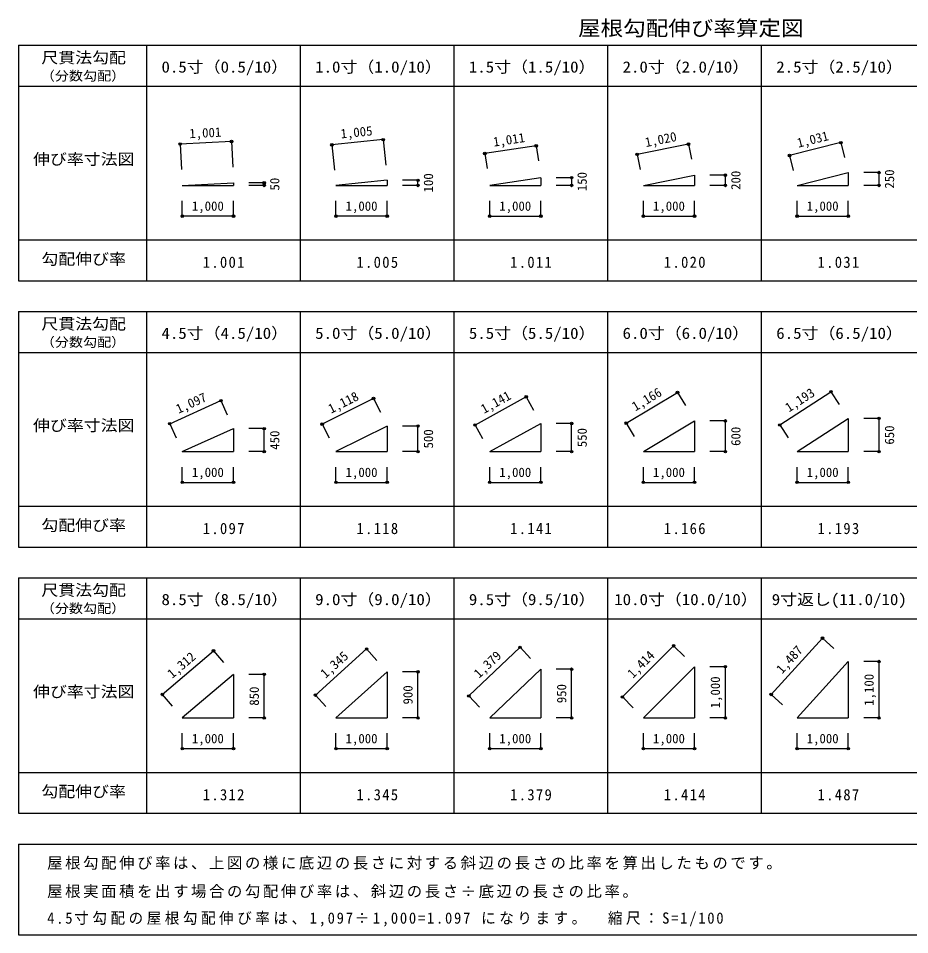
# Model space of a CAD drawing. Units: millimetres at full size, sheet at 1:100. Extents: x -13250 to 13250, y -8685 to 9211.
# Drawn here: x -13250 to 4148, y -8685 to 9211 of the extents above; entities that cross this region are included whole.
import ezdxf
from ezdxf.enums import TextEntityAlignment as Align

# ---------------------------------------------------------------- set-up
doc = ezdxf.new("R2010")
doc.units = ezdxf.units.MM
doc.header["$LTSCALE"] = 100
doc.header["$PDMODE"] = 32
doc.header["$PDSIZE"] = 50
doc.layers.add('3-0__ﾌｫｰﾏｯﾄ_', color=4, linetype='Continuous')
doc.layers.add('3-2__寸法線_', color=4, linetype='Continuous')
doc.styles.add('ＭＳ ゴシック', font='')
doc.styles.get('ＭＳ ゴシック').set_extended_font_data('MS Gothic')

msp = doc.modelspace()

# ---------------------------------------------------------------- linework, layer by layer
at = {"layer": '3-0__ﾌｫｰﾏｯﾄ_', "color": 7}
for p, q in [((-13250, 8685.2), (13250, 8685.2)), ((-13250, 3485.2), (13250, 3485.2)), ((-13250, -1714.8), (13250, -1714.8)), ((-13250, -6914.8), (13250, -6914.8)), ((-13250, -6914.8), (-13250, -8685.2)), ((-13250, -8685.2), (13250, -8685.2))]:
    msp.add_line(p, q, dxfattribs=at)
at = {"layer": '3-0__ﾌｫｰﾏｯﾄ_'}
for p, q in [((-10750, 8685.2), (-10750, 4085.2)), ((-7750, 8685.2), (-7750, 4085.2)), ((-4750, 8685.2), (-4750, 4085.2)), ((-1750, 8685.2), (-1750, 4085.2)), ((1250, 8685.2), (1250, 4085.2)), ((-13250, 7885.2), (13250, 7885.2)), ((-9090.3, 6805), (-10090.3, 6755)), ((-9090.3, 6805), (-9065.4, 6305.6)), ((-6129.3, 6841.6), (-7129.3, 6741.6)), ((-6129.3, 6841.6), (-6079.6, 6344.1)), ((-10090.3, 6755), (-10065.4, 6255.6)), ((-7129.3, 6741.6), (-7079.6, 6244.1)), ((-3143.6, 6722.1), (-4143.6, 6572.1)), ((-3143.6, 6722.1), (-3099.1, 6425.4)), ((-171.3, 6754.8), (-1171.3, 6554.8)), ((-171.3, 6754.8), (-112.5, 6460.6)), ((2803.7, 6783.4), (1803.7, 6533.4)), ((2803.7, 6783.4), (2876.5, 6492.4)), ((-4143.6, 6572.1), (-4099.1, 6275.4)), ((-1171.3, 6554.8), (-1112.5, 6260.6)), ((1803.7, 6533.4), (1876.5, 6242.4)), ((-3050, 6098.2), (-4050, 5948.2)), ((-3050, 6098.2), (-3050, 5948.2)), ((-2450, 6098.2), (-2750, 6098.2)), ((-2450, 6098.2), (-2450, 5948.2)), ((-1050, 5948.2), (-50, 6148.2)), ((-50, 6148.2), (-50, 5948.2)), ((550, 6148.2), (250, 6148.2)), ((550, 5948.2), (550, 6148.2)), ((3550, 6198.2), (3250, 6198.2)), ((3550, 5948.2), (3550, 6198.2)), ((-10050, 5948.2), (-9050, 5948.2)), ((-8450, 5948.2), (-8750, 5948.2)), ((-8450, 5948.2), (-8450, 5998.2)), ((-6050, 6048.2), (-7050, 5948.2)), ((-7050, 5948.2), (-6050, 5948.2)), ((-6050, 6048.2), (-6050, 5948.2)), ((-5450, 6048.2), (-5750, 6048.2)), ((-5450, 5948.2), (-5750, 5948.2)), ((-5450, 5948.2), (-5450, 6048.2)), ((-4050, 5948.2), (-3050, 5948.2)), ((-2450, 5948.2), (-2750, 5948.2)), ((-1050, 5948.2), (-50, 5948.2)), ((550, 5948.2), (250, 5948.2)), ((1950, 5948.2), (2950, 5948.2)), ((3550, 5948.2), (3250, 5948.2)), ((-10050, 5348.2), (-10050, 5648.2)), ((-9050, 5348.2), (-9050, 5648.2)), ((-7050, 5348.2), (-7050, 5648.2)), ((-6050, 5348.2), (-6050, 5648.2)), ((-4050, 5348.2), (-4050, 5648.2)), ((-3050, 5348.2), (-3050, 5648.2)), ((-1050, 5348.2), (-1050, 5648.2)), ((-50, 5348.2), (-50, 5648.2)), ((1950, 5348.2), (1950, 5648.2)), ((2950, 5348.2), (2950, 5648.2)), ((-9050, 5348.2), (-10050, 5348.2)), ((-6050, 5348.2), (-7050, 5348.2)), ((-4050, 5348.2), (-3050, 5348.2)), ((-1050, 5348.2), (-50, 5348.2)), ((1950, 5348.2), (2950, 5348.2)), ((-13250, 4885.2), (13250, 4885.2)), ((-10750, 3485.2), (-10750, -1114.8)), ((-7750, 3485.2), (-7750, -1114.8)), ((-4750, 3485.2), (-4750, -1114.8)), ((-1750, 3485.2), (-1750, -1114.8)), ((1250, 3485.2), (1250, 2782.1)), ((1250, 3485.2), (1250, -1114.8)), ((-13250, 2685.2), (13250, 2685.2)), ((-3336, 1818.3), (-4336, 1268.3)), ((-3336, 1818.3), (-3191.5, 1555.4)), ((-1383.7, 1304.4), (-383.7, 1904.4)), ((-383.7, 1904.4), (-229.3, 1647.1)), ((1611.2, 1269.5), (2611.2, 1919.5)), ((2611.2, 1919.5), (2774.7, 1668)), ((-10295.7, 1294.2), (-9295.7, 1744.2)), ((-9295.7, 1744.2), (-9172.6, 1470.6)), ((-6318.4, 1785), (-7318.4, 1285)), ((-6318.4, 1785), (-6184.2, 1516.7)), ((-10295.7, 1294.2), (-10172.6, 1020.6)), ((-7318.4, 1285), (-7184.2, 1016.7)), ((-4336, 1268.3), (-4191.5, 1005.4)), ((-4050, 748.2), (-3050, 1298.2)), ((-3050, 1298.2), (-3050, 748.2)), ((-2450, 1298.2), (-2750, 1298.2)), ((-2450, 748.2), (-2450, 1298.2)), ((-1383.7, 1304.4), (-1229.3, 1047.1)), ((-1050, 748.2), (-50, 1348.2)), ((-50, 1348.2), (-50, 748.2)), ((550, 1348.2), (250, 1348.2)), ((550, 748.2), (550, 1348.2)), ((1611.2, 1269.5), (1774.7, 1018)), ((1950, 748.2), (2950, 1398.2)), ((2950, 1398.2), (2950, 748.2)), ((3550, 1398.2), (3250, 1398.2)), ((3550, 748.2), (3550, 1398.2)), ((-10050, 748.2), (-9050, 1198.2)), ((-9050, 1198.2), (-9050, 748.2)), ((-8450, 1198.2), (-8750, 1198.2)), ((-8450, 748.2), (-8450, 1198.2)), ((-6050, 1248.2), (-7050, 748.2)), ((-6050, 1248.2), (-6050, 748.2)), ((-5450, 1248.2), (-5750, 1248.2)), ((-5450, 748.2), (-5450, 1248.2)), ((-10050, 748.2), (-9050, 748.2)), ((-8450, 748.2), (-8750, 748.2)), ((-7050, 748.2), (-6050, 748.2)), ((-5450, 748.2), (-5750, 748.2)), ((-4050, 748.2), (-3050, 748.2)), ((-2450, 748.2), (-2750, 748.2)), ((-1050, 748.2), (-50, 748.2)), ((550, 748.2), (250, 748.2)), ((1950, 748.2), (2950, 748.2)), ((3550, 748.2), (3250, 748.2)), ((-10050, 148.2), (-10050, 448.2)), ((-9050, 148.2), (-9050, 448.2)), ((-7050, 148.2), (-7050, 448.2)), ((-6050, 148.2), (-6050, 448.2)), ((-4050, 148.2), (-4050, 448.2)), ((-3050, 148.2), (-3050, 448.2)), ((-1050, 148.2), (-1050, 448.2)), ((-50, 148.2), (-50, 448.2)), ((1950, 148.2), (1950, 448.2)), ((2950, 148.2), (2950, 448.2)), ((-10050, 148.2), (-9050, 148.2)), ((-7050, 148.2), (-6050, 148.2)), ((-4050, 148.2), (-3050, 148.2)), ((-1050, 148.2), (-50, 148.2)), ((1950, 148.2), (2950, 148.2)), ((-13250, -314.8), (13250, -314.8)), ((-10750, -1714.8), (-10750, -6314.8)), ((-7750, -1714.8), (-7750, -6314.8)), ((-4750, -1714.8), (-4750, -6314.8)), ((-1750, -1714.8), (-1750, -6314.8)), ((1250, -1714.8), (1250, -2417.9)), ((1250, -1714.8), (1250, -6314.8)), ((-13250, -2514.8), (13250, -2514.8)), ((1445.1, -3992.8), (2445.1, -2892.8)), ((2445.1, -2892.8), (2667, -3094.6)), ((-10440.2, -3992.7), (-9440.2, -3142.7)), ((-9440.2, -3142.7), (-9245.9, -3371.3)), ((-7451.4, -4005.8), (-6451.4, -3105.8)), ((-6451.4, -3105.8), (-6250.7, -3328.8)), ((-4457.2, -4023.2), (-3457.2, -3073.2)), ((-3457.2, -3073.2), (-3250.5, -3290.7)), ((-1459.4, -4042.4), (-459.4, -3042.4)), ((-459.4, -3042.4), (-247.2, -3254.6)), ((2950, -3351.8), (1950, -4451.8)), ((2950, -3351.8), (2950, -4451.8)), ((3550, -3351.8), (3250, -3351.8)), ((3550, -4451.8), (3550, -3351.8)), ((-6050, -3551.8), (-7050, -4451.8)), ((-6050, -3551.8), (-6050, -4451.8)), ((-5450, -3551.8), (-5750, -3551.8)), ((-5450, -4451.8), (-5450, -3551.8)), ((-3050, -3501.8), (-4050, -4451.8)), ((-3050, -3501.8), (-3050, -4451.8)), ((-2450, -3501.8), (-2750, -3501.8)), ((-2450, -4451.8), (-2450, -3501.8)), ((-50, -3451.8), (-1050, -4451.8)), ((-50, -3451.8), (-50, -4451.8)), ((550, -3451.8), (250, -3451.8)), ((550, -4451.8), (550, -3451.8)), ((-9050, -3601.8), (-10050, -4451.8)), ((-9050, -3601.8), (-9050, -4451.8)), ((-8450, -3601.8), (-8750, -3601.8)), ((-8450, -4451.8), (-8450, -3601.8)), ((-10440.2, -3992.7), (-10245.9, -4221.3)), ((-7451.4, -4005.8), (-7250.7, -4228.8)), ((-4457.2, -4023.2), (-4250.5, -4240.7)), ((-1459.4, -4042.4), (-1247.2, -4254.6)), ((1445.1, -3992.8), (1667, -4194.6)), ((-10050, -4451.8), (-9050, -4451.8)), ((-8450, -4451.8), (-8750, -4451.8)), ((-7050, -4451.8), (-6050, -4451.8)), ((-5450, -4451.8), (-5750, -4451.8)), ((-4050, -4451.8), (-3050, -4451.8)), ((-2450, -4451.8), (-2750, -4451.8)), ((-1050, -4451.8), (-50, -4451.8)), ((550, -4451.8), (250, -4451.8)), ((1950, -4451.8), (2950, -4451.8)), ((3550, -4451.8), (3250, -4451.8)), ((-10050, -5051.8), (-10050, -4751.8)), ((-9050, -5051.8), (-9050, -4751.8)), ((-7050, -5051.8), (-7050, -4751.8)), ((-6050, -5051.8), (-6050, -4751.8)), ((-4050, -5051.8), (-4050, -4751.8)), ((-3050, -5051.8), (-3050, -4751.8)), ((-1050, -5051.8), (-1050, -4751.8)), ((-50, -5051.8), (-50, -4751.8)), ((1950, -5051.8), (1950, -4751.8)), ((2950, -5051.8), (2950, -4751.8)), ((-10050, -5051.8), (-9050, -5051.8)), ((-7050, -5051.8), (-6050, -5051.8)), ((-4050, -5051.8), (-3050, -5051.8)), ((-1050, -5051.8), (-50, -5051.8)), ((1950, -5051.8), (2950, -5051.8)), ((-13250, -5514.8), (13250, -5514.8))]:
    msp.add_line(p, q, dxfattribs=at)
at = {"layer": '3-0__ﾌｫｰﾏｯﾄ_', "color": 7}
for points in [[(-13250, 8685.2), (-13250, 4085.2), (13250, 4085.2)], [(-13250, 3485.2), (-13250, -1114.8), (13250, -1114.8)], [(-13250, -1714.8), (-13250, -6314.8), (13250, -6314.8)]]:
    msp.add_lwpolyline(points, dxfattribs=at)
at = {"layer": '3-0__ﾌｫｰﾏｯﾄ_'}
for points in [[(1950, 5948.2), (2950, 6198.2), (2950, 5948.2)], [(-10050, 5948.2), (-9050, 5998.2), (-9050, 5948.2)], [(-8450, 5998.2), (-8450.8, 5998.2), (-8750, 5998.2)]]:
    msp.add_lwpolyline(points, dxfattribs=at)
for p in [(-9090.3, 6805), (-6129.3, 6841.6), (2803.7, 6783.4), (-10090.3, 6755), (-7129.3, 6741.6), (-3143.6, 6722.1), (-171.3, 6754.8), (-4143.6, 6572.1), (-1171.3, 6554.8), (1803.7, 6533.4), (-2450, 6098.2), (550, 6148.2), (3550, 6198.2), (-8450, 5998.2), (-8450, 5948.2), (-5450, 6048.2), (-5450, 5948.2), (-2450, 5948.2), (550, 5948.2), (3550, 5948.2), (-10050, 5348.2), (-9050, 5348.2), (-7050, 5348.2), (-6050, 5348.2), (-4050, 5348.2), (-3050, 5348.2), (-1050, 5348.2), (-50, 5348.2), (1950, 5348.2), (2950, 5348.2), (-6318.4, 1785), (-3336, 1818.3), (-383.7, 1904.4), (2611.2, 1919.5), (-9295.7, 1744.2), (-10295.7, 1294.2), (-7318.4, 1285), (-5450, 1248.2), (-4336, 1268.3), (-2450, 1298.2), (-1383.7, 1304.4), (550, 1348.2), (1611.2, 1269.5), (3550, 1398.2), (-8450, 1198.2), (-8450, 748.2), (-5450, 748.2), (-2450, 748.2), (550, 748.2), (3550, 748.2), (-10050, 148.2), (-9050, 148.2), (-7050, 148.2), (-6050, 148.2), (-4050, 148.2), (-3050, 148.2), (-1050, 148.2), (-50, 148.2), (1950, 148.2), (2950, 148.2), (-459.4, -3042.4), (2445.1, -2892.8), (-9440.2, -3142.7), (-6451.4, -3105.8), (-3457.2, -3073.2), (3550, -3351.8), (-8450, -3601.8), (-5450, -3551.8), (-2450, -3501.8), (550, -3451.8), (-10440.2, -3992.7), (-7451.4, -4005.8), (-4457.2, -4023.2), (-1459.4, -4042.4), (1445.1, -3992.8), (-8450, -4451.8), (-5450, -4451.8), (-2450, -4451.8), (550, -4451.8), (3550, -4451.8), (-10050, -5051.8), (-9050, -5051.8), (-7050, -5051.8), (-6050, -5051.8), (-4050, -5051.8), (-3050, -5051.8), (-1050, -5051.8), (-50, -5051.8), (1950, -5051.8), (2950, -5051.8)]:
    msp.add_point(p, dxfattribs=at)

# ---------------------------------------------------------------- texts
at = {"layer": '3-0__ﾌｫｰﾏｯﾄ_', "color": 7, "style": 'ＭＳ ゴシック', "width": 1.1}
for s, height, p in [('尺貫法勾配', 219.9, (-12800, 8268.5)), ('0.5寸（0.5/10）', 219.9, (-10456.2, 8085.2)), ('1.0寸（1.0/10）', 219.9, (-7456.2, 8085.2)), ('1.5寸（1.5/10）', 219.9, (-4456.2, 8085.2)), ('2.0寸（2.0/10）', 219.9, (-1456.2, 8085.2)), ('2.5寸（2.5/10）', 219.9, (1543.8, 8085.2)), ('（分数勾配）', 183.3, (-12812.5, 7940.8)), ('伸び率寸法図', 219.9, (-12962.5, 6285.2)), ('勾配伸び率', 219.9, (-12800, 4335.2)), ('尺貫法勾配', 219.9, (-12800, 3068.5)), ('4.5寸（4.5/10）', 219.9, (-10456.2, 2885.2)), ('5.0寸（5.0/10）', 219.9, (-7456.2, 2885.2)), ('5.5寸（5.5/10）', 219.9, (-4456.2, 2885.2)), ('6.0寸（6.0/10）', 219.9, (-1456.2, 2885.2)), ('6.5寸（6.5/10）', 219.9, (1543.8, 2885.2)), ('（分数勾配）', 183.3, (-12812.5, 2740.8)), ('伸び率寸法図', 219.9, (-12962.5, 1085.2)), ('勾配伸び率', 219.9, (-12800, -864.8)), ('尺貫法勾配', 219.9, (-12800, -2131.5)), ('8.5寸（8.5/10）', 219.9, (-10456.2, -2314.8)), ('9.0寸（9.0/10）', 219.9, (-7456.2, -2314.8)), ('9.5寸（9.5/10）', 219.9, (-4456.2, -2314.8)), ('10.0寸（10.0/10）', 219.9, (-1618.8, -2314.8)), ('9寸返し(11.0/10)', 219.9, (1456.2, -2314.8)), ('（分数勾配）', 183.3, (-12812.5, -2459.2)), ('伸び率寸法図', 219.9, (-12962.5, -4114.8)), ('勾配伸び率', 219.9, (-12800, -6064.8))]:
    msp.add_text(s, height=height, dxfattribs=at).set_placement(p, align=Align.BOTTOM_LEFT)
at = {"layer": '3-0__ﾌｫｰﾏｯﾄ_', "style": 'ＭＳ ゴシック'}
for s, rotation, p in [('1,001', 2.862, (-9904.9, 6814.4)), ('1,005', 5.711, (-6945.3, 6810.2)), ('1,020', 11.31, (-987.5, 6642.5)), ('1,031', 14.036, (1988.4, 6631.1)), ('1,011', 8.531, (-3960, 6650.2)), ('100', 90, (-5100, 5810.7)), ('150', 90, (-2100, 5835.7)), ('200', 90, (900, 5860.7)), ('250', 90, (3900, 5885.7)), ('50', 90, (-8100, 5848.2)), ('1,166', 30.964, (-1177.4, 1486.5)), ('1,193', 33.024, (1821.9, 1466.1)), ('1,097', 24.228, (-10101.2, 1436.5)), ('1,118', 26.565, (-7120.3, 1440)), ('1,141', 28.811, (-4133.9, 1436.5)), ('450', 90, (-8100, 785.7)), ('500', 90, (-5100, 810.7)), ('550', 90, (-2100, 835.7)), ('600', 90, (900, 860.7)), ('650', 90, (3900, 885.7)), ('1,487', 47.726, (1697.8, -3640.4)), ('1,312', 40.365, (-10210.7, -3732)), ('1,345', 41.987, (-7217.1, -3727.7)), ('1,379', 43.531, (-4218.2, -3727.2)), ('1,414', 45, (-1215.7, -3728)), ('1,000', 90, (500, -4264.3)), ('1,100', 90, (3500, -4214.3)), ('850', 90, (-8500, -4214.3)), ('900', 90, (-5500, -4189.3)), ('950', 90, (-2500, -4164.3))]:
    msp.add_text(s, height=183.3, rotation=rotation, dxfattribs=at).set_placement(p, align=Align.BOTTOM_LEFT)
for p in [(-9862.5, 5398.2), (-6862.5, 5398.2), (-3862.5, 5398.2), (-862.5, 5398.2), (2137.5, 5398.2), (-9862.5, 198.2), (-6862.5, 198.2), (-3862.5, 198.2), (-862.5, 198.2), (2137.5, 198.2), (-9862.5, -5001.8), (-6862.5, -5001.8), (-3862.5, -5001.8), (-862.5, -5001.8), (2137.5, -5001.8)]:
    msp.add_text('1,000', height=183.3, dxfattribs=at).set_placement(p, align=Align.BOTTOM_LEFT)
at = {"layer": '3-0__ﾌｫｰﾏｯﾄ_', "color": 7, "char_height": 219.9, "attachment_point": 7, "style": 'ＭＳ ゴシック'}
for s, insert in [('\\T1.18;\\W0.95;1.001', (-9650, 4335.2)), ('\\T1.18;\\W0.95;1.005', (-6650, 4335.2)), ('\\T1.18;\\W0.95;1.011', (-3650, 4335.2)), ('\\T1.18;\\W0.95;1.020', (-650, 4335.2)), ('\\T1.18;\\W0.95;1.031', (2350, 4335.2)), ('\\T1.18;\\W0.95;1.097', (-9650, -864.8)), ('\\T1.18;\\W0.95;1.118', (-6650, -864.8)), ('\\T1.18;\\W0.95;1.141', (-3650, -864.8)), ('\\T1.18;\\W0.95;1.166', (-650, -864.8)), ('\\T1.18;\\W0.95;1.193', (2350, -864.8)), ('\\T1.18;\\W0.95;1.312', (-9650, -6064.8)), ('\\T1.18;\\W0.95;1.345', (-6650, -6064.8)), ('\\T1.18;\\W0.95;1.379', (-3650, -6064.8)), ('\\T1.18;\\W0.95;1.414', (-650, -6064.8)), ('\\T1.18;\\W0.95;1.487', (2350, -6064.8)), ('\\T1.17;屋根勾配伸び率は、上図の様に底辺の長さに対する斜辺の長さの比率を算出したものです。', (-12687, -7418.9)), ('\\T1.17;屋根実面積を出す場合の勾配伸び率は、斜辺の長さ÷底辺の長さの比率。', (-12687, -7973)), ('\\T1.24;\\W0.95;4.5寸勾配の屋根勾配伸び率は、1,097÷1,000=1.097\\~になります。\u3000縮尺：S=1/100', (-12687, -8527))]:
    msp.add_mtext(s, dxfattribs=dict(at, insert=insert))
at = {"layer": '3-2__寸法線_', "color": 7, "style": 'ＭＳ ゴシック', "width": 1.1}
msp.add_text('屋根勾配伸び率算定図', height=293.3, dxfattribs=at).set_placement((-2325, 8785.2), align=Align.BOTTOM_LEFT)

doc.saveas('drawing.dxf')
